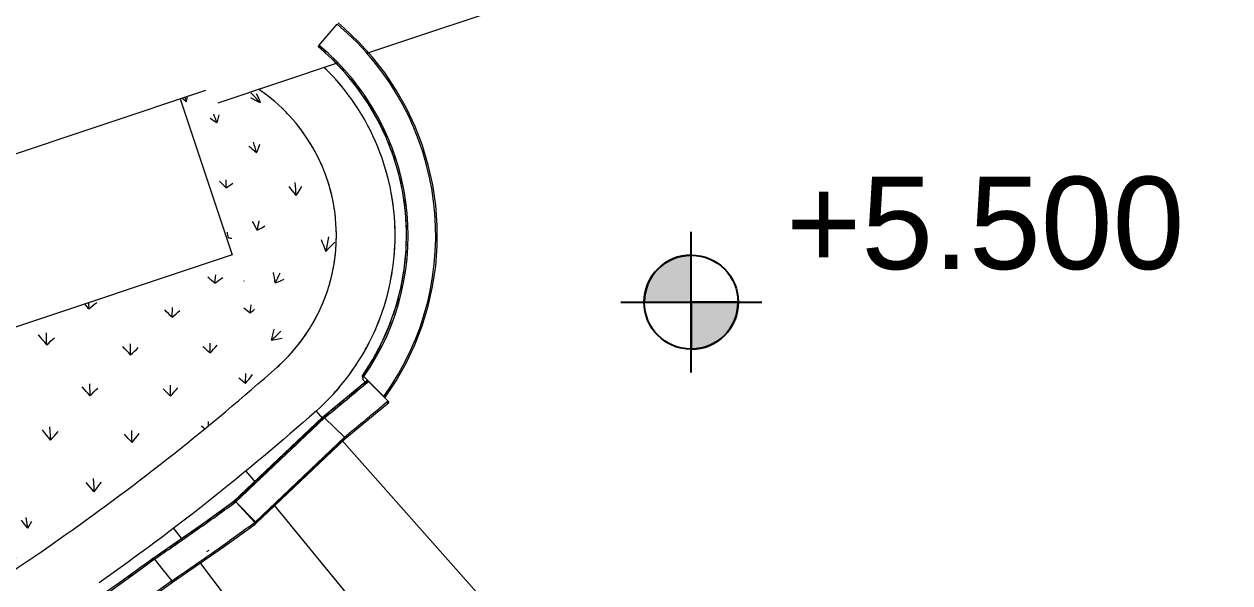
# Model space of a CAD drawing. Header units: millimetres. Extents: x 12827 to 178996, y -27589 to 73652.
# Drawn here: x 111706 to 116838, y 66276 to 68655 of the extents above; entities that cross this region are included whole.
import ezdxf

# ---------------------------------------------------------------- set-up
doc = ezdxf.new("R2010")
doc.units = ezdxf.units.MM
for name, color, linetype, lineweight in [('A-ANNO-NOTE', 131, 'Continuous', 25), ('A-FLOR', 192, 'Continuous', 9), ('A-FLOR-HRAL', 11, 'Continuous', 9), ('A-FLOR-PATT', 8, 'Continuous', 9), ('S-STRS', 31, 'Continuous', 20)]:
    doc.layers.add(name, color=color, linetype=linetype, lineweight=lineweight)
doc.styles.add('Arial_1', font='arial.ttf', dxfattribs={"height": 393.413174})

# ---------------------------------------------------------------- blocks, each defined once
blk = doc.blocks.new('FP_135-Copy of 1_F')
at = {"layer": 'A-FLOR-PATT'}
for p, q in [((112520.4, 67576.1), (112521.8, 67588)), ((112495.8, 67571.7), (112488.4, 67578.4)), ((112503.1, 67565), (112495.8, 67571.7)), ((112510.4, 67558.4), (112503.1, 67565)), ((112517.8, 67551.9), (112510.4, 67558.4)), ((112517.8, 67551.9), (112519.1, 67564)), ((112517.8, 67551.9), (112526.4, 67558.2)), ((112519.1, 67564), (112520.4, 67576.1)), ((112526.4, 67558.2), (112535.1, 67564.6)), ((112535.1, 67564.6), (112543.8, 67570.9)), ((112543.8, 67570.9), (112552.5, 67577.1)), ((111973.1, 67453.5), (111964.1, 67463.8)), ((111982, 67443.4), (111973.1, 67453.5)), ((111982, 67456.5), (111982.1, 67469.6)), ((111982, 67443.4), (111982, 67456.5)), ((111982, 67443.4), (111990.5, 67450.2)), ((111990.5, 67450.2), (111999.1, 67457)), ((111999.1, 67457), (112007.6, 67463.7)), ((112007.6, 67463.7), (112016.2, 67470.4)), ((112312.6, 67430.4), (112304.8, 67438.3)), ((112336.6, 67421.2), (112337.2, 67435)), ((112337.2, 67435), (112337.9, 67448.8)), ((112361.2, 67428.6), (112369.6, 67435.6)), ((112648.1, 67440.7), (112641.2, 67446.3)), ((112655, 67435.2), (112648.1, 67440.7)), ((112661.9, 67429.6), (112655, 67435.2)), ((112668.7, 67424.2), (112670, 67436.4)), ((112670, 67436.4), (112671.3, 67448.5)), ((112671.3, 67448.5), (112672.6, 67460.6)), ((112674.8, 67429.8), (112681, 67435.5)), ((112681, 67435.5), (112687.1, 67441.1)), ((112320.4, 67422.7), (112312.6, 67430.4)), ((112328.2, 67414.9), (112320.4, 67422.7)), ((112336, 67407.3), (112328.2, 67414.9)), ((112336, 67407.3), (112336.6, 67421.2)), ((112336, 67407.3), (112344.4, 67414.4)), ((112344.4, 67414.4), (112352.8, 67421.5)), ((112352.8, 67421.5), (112361.2, 67428.6)), ((112668.7, 67424.2), (112661.9, 67429.6)), ((112668.7, 67424.2), (112674.8, 67429.8)), ((111776.2, 67322.1), (111767.3, 67332.9)), ((111801.8, 67324.1), (111801.3, 67341.1)), ((111785.1, 67311.3), (111776.2, 67322.1)), ((111793.9, 67300.6), (111785.1, 67311.3)), ((111802.7, 67289.9), (111793.9, 67300.6)), ((111802.2, 67307.1), (111801.8, 67324.1)), ((111802.7, 67289.9), (111802.2, 67307.1)), ((111802.7, 67289.9), (111811, 67297.5)), ((111811, 67297.5), (111819.3, 67304.9)), ((111819.3, 67304.9), (111827.7, 67312.4)), ((111827.7, 67312.4), (111836, 67319.8)), ((112135.1, 67273.3), (112126.9, 67282.2)), ((112159.7, 67278.1), (112159.8, 67293.5)), ((112474.8, 67275.1), (112467.4, 67281.9)), ((112497.5, 67269), (112498.1, 67283)), ((112498.1, 67283), (112498.7, 67296.8)), ((112512.8, 67271.5), (112520.7, 67279.7)), ((112520.7, 67279.7), (112528.7, 67287.9)), ((112143.3, 67264.5), (112135.1, 67273.3)), ((112151.5, 67255.7), (112143.3, 67264.5)), ((112159.6, 67246.9), (112151.5, 67255.7)), ((112159.6, 67262.5), (112159.7, 67278.1)), ((112159.6, 67246.9), (112159.6, 67262.5)), ((112159.6, 67246.9), (112167.8, 67254.8)), ((112167.8, 67254.8), (112176, 67262.6)), ((112176, 67262.6), (112184.1, 67270.4)), ((112184.1, 67270.4), (112192.3, 67278.1)), ((112482.2, 67268.4), (112474.8, 67275.1)), ((112489.5, 67261.7), (112482.2, 67268.4)), ((112496.9, 67255), (112489.5, 67261.7)), ((112496.9, 67255), (112497.5, 67269)), ((112496.9, 67255), (112504.8, 67263.3)), ((112504.8, 67263.3), (112512.8, 67271.5)), ((111625.7, 67163.2), (111625, 67178)), ((111626.4, 67148.5), (111625.7, 67163.2)), ((111634.1, 67128.8), (111642.8, 67137.5)), ((111642.8, 67137.5), (111651.5, 67146.2)), ((111651.5, 67146.2), (111660.3, 67154.8)), ((112627.8, 67142.1), (112620.8, 67147.9)), ((112634.7, 67136.5), (112627.8, 67142.1)), ((112641.6, 67130.9), (112634.7, 67136.5)), ((112648.5, 67125.3), (112641.6, 67130.9)), ((112648.5, 67125.3), (112649.1, 67139.4)), ((112648.5, 67125.3), (112656, 67134.7)), ((112649.1, 67139.4), (112649.7, 67153.4)), ((112649.7, 67153.4), (112650.3, 67167.4)), ((112656, 67134.7), (112663.5, 67144.1)), ((112663.5, 67144.1), (112670.9, 67153.5)), ((112670.9, 67153.5), (112678.4, 67162.9)), ((111962.1, 67101.6), (111953.5, 67111.5)), ((111970.7, 67091.7), (111962.1, 67101.6)), ((111979.2, 67081.9), (111970.7, 67091.7)), ((111987.7, 67072.1), (111979.2, 67081.9)), ((111986.7, 67106.4), (111986.3, 67123.5)), ((111987.2, 67089.3), (111986.7, 67106.4)), ((111987.7, 67072.1), (111987.2, 67089.3)), ((111987.7, 67072.1), (111995.7, 67080.6)), ((111995.7, 67080.6), (112003.7, 67089.1)), ((112003.7, 67089.1), (112011.7, 67097.5)), ((112011.7, 67097.5), (112019.7, 67105.9)), ((112306.2, 67094.6), (112298.3, 67102.5)), ((112314, 67086.8), (112306.2, 67094.6)), ((112321.8, 67078.9), (112314, 67086.8)), ((112329.6, 67071.2), (112321.8, 67078.9)), ((112329.6, 67102.5), (112329.6, 67118)), ((112329.6, 67086.9), (112329.6, 67102.5)), ((112329.6, 67071.2), (112329.6, 67086.9)), ((112329.6, 67071.2), (112337.3, 67080.1)), ((112337.3, 67080.1), (112345.1, 67089)), ((112345.1, 67089), (112352.9, 67097.9)), ((112352.9, 67097.9), (112360.7, 67106.7)), ((111792.7, 66916.6), (111783.9, 66927.5)), ((111817.5, 66921.5), (111816.5, 66940)), ((111818.4, 66902.9), (111817.5, 66921.5)), ((111842.8, 66911.4), (111850.7, 66920.4)), ((112164.9, 66908.4), (112164.4, 66925.5)), ((112469.3, 66936.9), (112461.6, 66944.1)), ((112474.1, 66932.5), (112469.3, 66936.9)), ((112491.1, 66952.7), (112491.2, 66964)), ((112491.2, 66946.5), (112491.1, 66952.7)), ((111801.6, 66905.8), (111792.7, 66916.6)), ((111810.5, 66895), (111801.6, 66905.8)), ((111819.3, 66884.2), (111810.5, 66895)), ((111819.3, 66884.2), (111818.4, 66902.9)), ((111819.3, 66884.2), (111827.2, 66893.3)), ((111827.2, 66893.3), (111835, 66902.4)), ((111835, 66902.4), (111842.8, 66911.4)), ((112141.3, 66900.6), (112133.1, 66909.5)), ((112149.5, 66891.6), (112141.3, 66900.6)), ((112157.7, 66882.7), (112149.5, 66891.6)), ((112165.9, 66873.9), (112157.7, 66882.7)), ((112165.4, 66891.2), (112164.9, 66908.4)), ((112165.9, 66873.9), (112165.4, 66891.2)), ((112165.9, 66873.9), (112173.5, 66883.4)), ((112173.5, 66883.4), (112181.1, 66892.9)), ((112181.1, 66892.9), (112188.8, 66902.4)), ((112188.8, 66902.4), (112196.4, 66911.9)), ((112003, 66702), (112002.1, 66720.6)), ((111979.2, 66694.3), (111970.6, 66704.3)), ((111987.8, 66684.4), (111979.2, 66694.3)), ((111996.4, 66674.5), (111987.8, 66684.4)), ((112005, 66664.6), (111996.4, 66674.5)), ((112004, 66683.3), (112003, 66702)), ((112005, 66664.6), (112004, 66683.3)), ((112005, 66664.6), (112012.5, 66674.6)), ((112012.5, 66674.6), (112020, 66684.7)), ((112020, 66684.7), (112027.5, 66694.7)), ((112027.5, 66694.7), (112035, 66704.7))]:
    blk.add_line(p, q, dxfattribs=at)
blk = doc.blocks.new('FP_136-Copy of 1_F')
at = {"layer": 'A-FLOR-PATT'}
for p, q in [((112682.1, 68351.7), (112671.2, 68361.9)), ((112702.4, 68345.9), (112696.1, 68358.8)), ((112383.1, 68335.6), (112378.9, 68339.3)), ((112387.5, 68331.8), (112383.1, 68335.6)), ((112392, 68328.1), (112387.5, 68331.8)), ((112393.4, 68338.1), (112391.7, 68345)), ((112396.7, 68324.4), (112392, 68328.1)), ((112395.1, 68331.3), (112393.4, 68338.1)), ((112396.7, 68324.4), (112395.1, 68331.3)), ((112396.7, 68324.4), (112398.6, 68332.4)), ((112398.6, 68332.4), (112400.2, 68340.5)), ((112400.2, 68340.5), (112401.4, 68348.6)), ((112681.4, 68335.8), (112671, 68341)), ((112691.7, 68330.5), (112681.4, 68335.8)), ((112692.6, 68341.2), (112682.1, 68351.7)), ((112702.2, 68325), (112691.7, 68330.5)), ((112702.8, 68330.4), (112692.6, 68341.2)), ((112712.7, 68319.4), (112702.2, 68325)), ((112708, 68332.7), (112702.4, 68345.9)), ((112712.7, 68319.4), (112702.8, 68330.4)), ((112712.7, 68319.4), (112708, 68332.7)), ((112516.9, 68262.5), (112513.2, 68271.8)), ((112520.5, 68253.1), (112516.9, 68262.5)), ((112530.6, 68245.6), (112533.5, 68257.1)), ((112533.5, 68257.1), (112535.8, 68268.6)), ((112505.7, 68248.7), (112498.8, 68253.3)), ((112512.8, 68244), (112505.7, 68248.7)), ((112519.9, 68239.2), (112512.8, 68244)), ((112527.1, 68234.3), (112519.9, 68239.2)), ((112523.9, 68243.8), (112520.5, 68253.1)), ((112527.1, 68234.3), (112523.9, 68243.8)), ((112527.1, 68234.3), (112530.6, 68245.6)), ((112686, 68141.4), (112682.4, 68152.7)), ((112670.8, 68128), (112662.6, 68134.7)), ((112679, 68121.1), (112670.8, 68128)), ((112687.2, 68114.1), (112679, 68121.1)), ((112689.3, 68129.9), (112686, 68141.4)), ((112695.4, 68107), (112687.2, 68114.1)), ((112692.5, 68118.5), (112689.3, 68129.9)), ((112695.4, 68107), (112692.5, 68118.5)), ((112695.4, 68107), (112700.8, 68119.3)), ((112700.8, 68119.3), (112705.8, 68131.7)), ((112705.8, 68131.7), (112710.2, 68144.4)), ((112545.4, 67979.7), (112538.3, 67986.6)), ((112552.5, 67972.7), (112545.4, 67979.7)), ((112559.5, 67965.6), (112552.5, 67972.7)), ((112566.5, 67958.4), (112559.5, 67965.6)), ((112566.2, 67983.7), (112566, 67992.3)), ((112566.3, 67975.2), (112566.2, 67983.7)), ((112566.4, 67966.7), (112566.3, 67975.2)), ((112566.5, 67958.4), (112566.4, 67966.7)), ((112566.5, 67958.4), (112575.7, 67964.6)), ((112575.7, 67964.6), (112584.9, 67971.2)), ((112584.9, 67971.2), (112594, 67978.4)), ((112841.7, 67954.6), (112834.1, 67964.1)), ((112849.1, 67945.1), (112841.7, 67954.6)), ((112861.2, 67966.9), (112859.8, 67980.7)), ((112862.4, 67953.1), (112861.2, 67966.9)), ((112863.2, 67939.3), (112862.4, 67953.1)), ((112872.5, 67938.5), (112880.7, 67951.8)), ((112880.7, 67951.8), (112888.6, 67965.5)), ((112856.5, 67935.4), (112849.1, 67945.1)), ((112863.8, 67925.6), (112856.5, 67935.4)), ((112863.8, 67925.6), (112863.2, 67939.3)), ((112863.8, 67925.6), (112872.5, 67938.5)), ((112683.5, 67805.9), (112677.9, 67815.2)), ((112689, 67796.5), (112683.5, 67805.9)), ((112694.4, 67787.1), (112689, 67796.5)), ((112701.4, 67787.3), (112703.1, 67797.2)), ((112703.1, 67797.2), (112704.7, 67807.2)), ((112704.7, 67807.2), (112706.2, 67817.3)), ((112720.6, 67789.5), (112731.2, 67796.3)), ((112572.3, 67763.8), (112571.3, 67769.9)), ((112573.4, 67757.8), (112572.3, 67763.8)), ((112574.5, 67751.9), (112573.4, 67757.8)), ((112575.8, 67746), (112574.5, 67751.9)), ((112575.8, 67746), (112574.8, 67747.8)), ((112575.8, 67746), (112580, 67744.9)), ((112580, 67744.9), (112584.8, 67744.2)), ((112584.8, 67744.2), (112590.2, 67743.9)), ((112699.6, 67777.5), (112694.4, 67787.1)), ((112699.6, 67777.5), (112701.4, 67787.3)), ((112699.6, 67777.5), (112710, 67783.3)), ((112710, 67783.3), (112720.6, 67789.5)), ((113000.9, 67734.4), (113003.7, 67750.1)), ((112976.9, 67724.3), (112971.9, 67736.3)), ((112981.6, 67712.3), (112976.9, 67724.3)), ((112986.2, 67700.1), (112981.6, 67712.3)), ((112990.6, 67687.8), (112986.2, 67700.1)), ((112990.6, 67687.8), (112994.4, 67703.2)), ((112990.6, 67687.8), (113003.6, 67700.6)), ((112994.4, 67703.2), (112997.8, 67718.7)), ((112997.8, 67718.7), (113000.9, 67734.4)), ((113003.6, 67700.6), (113016.5, 67713.8)), ((113016.5, 67713.8), (113029, 67727.5)), ((112769.5, 67587.1), (112767.2, 67598.1)), ((112791, 67585.2), (112796.1, 67596)), ((112643.4, 67560.2), (112644.2, 67563.3)), ((112771.6, 67576.1), (112769.5, 67587.1)), ((112773.6, 67565), (112771.6, 67576.1)), ((112775.3, 67553.8), (112773.6, 67565)), ((112775.3, 67553.8), (112780.7, 67564.1)), ((112775.3, 67553.8), (112787.8, 67558.4)), ((112780.7, 67564.1), (112785.9, 67574.5)), ((112785.9, 67574.5), (112791, 67585.2)), ((112787.8, 67558.4), (112800.6, 67563.4)), ((112800.6, 67563.4), (112813.6, 67568.9)), ((112762.2, 67321.5), (112765.1, 67332.9)), ((112765.1, 67332.9), (112767.8, 67344.3)), ((112767.8, 67344.3), (112770.3, 67355.8)), ((112779.2, 67328.6), (112789.2, 67338.3)), ((112789.2, 67338.3), (112799, 67348.2)), ((112758.9, 67310.1), (112762.2, 67321.5)), ((112758.9, 67310.1), (112769.1, 67319.2)), ((112758.9, 67310.1), (112774, 67312.1)), ((112769.1, 67319.2), (112779.2, 67328.6)), ((112774, 67312.1), (112789.4, 67314.7)), ((112789.4, 67314.7), (112805.3, 67317.8))]:
    blk.add_line(p, q, dxfattribs=at)
blk = doc.blocks.new('FP_138-Copy of 1_F')
at = {"layer": 'A-FLOR-PATT'}
for p, q in [((111520.4, 67267.6), (111509.3, 67285.2)), ((111531.5, 67249.9), (111560.6, 67302.6)), ((111531.5, 67249.9), (111520.4, 67267.6)), ((111531.5, 67249.9), (111576, 67277.9)), ((111215.8, 67065.1), (111198.8, 67081.6)), ((111232.8, 67048.6), (111246.4, 67098.3)), ((111232.8, 67048.6), (111284.7, 67085.5)), ((111633.5, 67078.2), (111623.4, 67096.1)), ((111643.5, 67060.4), (111633.5, 67078.2)), ((111643.5, 67060.4), (111651.8, 67080.2)), ((110739.3, 67021.1), (110703.4, 67043.8)), ((110739.3, 67021.1), (110792.8, 67058.3)), ((110739.3, 67021.1), (110742.7, 67056.9)), ((111232.8, 67048.6), (111215.8, 67065.1)), ((111643.5, 67060.4), (111655.9, 67069.5)), ((110965, 66873.3), (110942.1, 66888.7)), ((110987.8, 66857.9), (110965, 66873.3)), ((110987.8, 66857.9), (110986, 66904.5)), ((110987.8, 66857.9), (111029.7, 66892.8)), ((111391.5, 66887.6), (111375.6, 66904.4)), ((111407.4, 66870.9), (111391.5, 66887.6)), ((111407.4, 66870.9), (111414.2, 66919.3)), ((111407.4, 66870.9), (111447.6, 66905.6)), ((111203.2, 66708), (111181.4, 66723.6)), ((111224.9, 66692.4), (111216.4, 66737.7)), ((111224.9, 66692.4), (111255.1, 66725)), ((111555.7, 66707.9), (111540.8, 66724.9)), ((111570.5, 66691), (111570.6, 66738.1)), ((111570.5, 66691), (111599, 66723.4)), ((111224.9, 66692.4), (111203.2, 66708)), ((111570.5, 66691), (111555.7, 66707.9)), ((111450.5, 66524.6), (111435.2, 66568.6)), ((111429.9, 66540.4), (111409.1, 66556.2)), ((111450.5, 66524.6), (111429.9, 66540.4)), ((111450.5, 66524.6), (111469, 66554.9)), ((111708.3, 66525.9), (111694.5, 66543.1)), ((111722, 66508.7), (111708.3, 66525.9)), ((111722, 66508.7), (111715.3, 66554.6)), ((111722, 66508.7), (111738.7, 66539)), ((111645, 66370.3), (111625.3, 66386.4)), ((111664.5, 66354.3), (111642.5, 66397)), ((111664.5, 66354.3), (111645, 66370.3)), ((111664.5, 66354.3), (111671.3, 66382.3))]:
    blk.add_line(p, q, dxfattribs=at)
blk = doc.blocks.new('Railings 58 - Railings 95-17990512-Copy of 1_F')
at = {"layer": 'A-FLOR-HRAL'}
for p, q in [((112962.6, 68564.9), (113038.2, 68655.2)), ((112959.5, 68561.2), (112958.4, 68559.9)), ((112977, 66981.3), (113165.1, 67137.5)), ((113146.8, 67154.5), (113146.6, 67157.3)), ((113162.2, 67126.3), (113146.8, 67143.7)), ((113072, 66889.9), (113258.2, 67044.5)), ((112976.2, 66980.1), (112598.4, 66623)), ((112976.9, 66981.1), (112598.9, 66623.7)), ((112977.5, 66981.6), (112599.8, 66624.3)), ((112974.9, 66976.7), (112599.9, 66622.7)), ((112984.8, 66979.1), (112607.3, 66621.3)), ((112974.9, 66976.7), (112976.2, 66980.1)), ((112976.2, 66980.1), (112974.9, 66976.7)), ((112984.8, 66979.1), (113070, 66897.3)), ((113070, 66897.3), (112984.8, 66979.1)), ((113070, 66897.3), (112691.2, 66536.8)), ((113071.2, 66889.5), (112692, 66529.2)), ((113071.8, 66894.9), (112693, 66534.4)), ((113072.1, 66890), (112693.1, 66529.7)), ((113072.5, 66890.6), (112693.5, 66530.2)), ((113072.7, 66892.5), (112693.8, 66532)), ((113071.2, 66889.5), (113058.9, 66886.8)), ((113058.9, 66886.8), (113071.2, 66889.5)), ((112865.5, 66866), (112605.2, 66621.7)), ((112656.4, 66667.9), (112607.1, 66621.4)), ((112598.8, 66615.7), (112595.9, 66613.1)), ((112596.8, 66617.2), (112597.6, 66615.4)), ((112598.4, 66623), (112596.9, 66619.8)), ((112597.1, 66620), (112598.7, 66623.2)), ((112607.3, 66621.4), (112687.8, 66534)), ((112691.2, 66536.8), (112607.3, 66621.3)), ((112688.4, 66526.3), (112675.1, 66524.7)), ((112679, 66527.6), (112692, 66529.2)), ((112484.1, 66409.7), (112493.4, 66416.2))]:
    blk.add_line(p, q, dxfattribs=at)
at = {"layer": 'A-FLOR-HRAL', "flags": 128}
for points in [[(113241.1, 67063.8), (113289.4, 67135.9), (113332.3, 67211.4), (113369.5, 67289.9), (113400.8, 67370.9), (113426, 67454), (113445.1, 67538.7), (113458, 67624.5), (113464.4, 67711.1), (113464.5, 67798), (113458.2, 67884.6), (113445.5, 67970.5), (113426.6, 68055.2), (113401.5, 68138.3), (113370.3, 68219.4), (113333.3, 68297.9), (113290.5, 68373.5), (113242.4, 68445.8), (113189, 68514.3), (113130.8, 68578.7), (113068, 68638.6), (113042.6, 68660.5)], [(113146.8, 67158.1), (113190.8, 67227.1), (113229.3, 67299.4), (113262, 67374.4), (113288.8, 67451.8), (113309.4, 67531), (113323.8, 67611.5), (113331.9, 67693), (113333.6, 67774.8), (113328.9, 67856.6), (113317.8, 67937.7), (113300.5, 68017.7), (113277, 68096.1), (113247.4, 68172.4), (113211.9, 68246.2), (113170.8, 68317), (113124.3, 68384.3), (113072.7, 68447.9), (113016.3, 68507.2), (112958.2, 68559.7)], [(113146.8, 67143.7), (113148.6, 67146.2), (113150.3, 67148.8)], [(113152.9, 67155), (113195.1, 67112.7), (113237.4, 67070.4)], [(113164.8, 67136.8), (113164.7, 67135.6), (113164.7, 67134.4)], [(113254.8, 67050.8), (113213.1, 67092.4), (113171.4, 67134.1)], [(113248, 67045), (113252.4, 67044.7), (113257.7, 67044.3)], [(112255.4, 66381.7), (112470, 66530.5), (112599.5, 66624.1)], [(112596.9, 66619.8), (112596.6, 66618.7), (112596.8, 66617.2)], [(112599.8, 66624.3), (112599, 66623.8), (112598.4, 66623)], [(112602.1, 66624.4), (112600.9, 66624.5), (112599.8, 66624.3)], [(112604.6, 66623.4), (112603.3, 66624), (112602.1, 66624.4)], [(112607.3, 66621.3), (112605.9, 66622.5), (112604.6, 66623.4)], [(112337.6, 66279), (112553.4, 66428.4), (112689.3, 66526.6)], [(112693, 66534.4), (112692.2, 66535.7), (112691.2, 66536.8)], [(112692, 66529.2), (112692.9, 66529.5), (112693.5, 66530.2)], [(112693.8, 66532), (112693.5, 66533.2), (112693, 66534.4)], [(112693.5, 66530.2), (112693.8, 66531), (112693.8, 66532)], [(110531.4, 65340.5), (110765.4, 65456.9), (110996.4, 65578.9), (111224.4, 65706.6), (111449.2, 65839.8), (111670.7, 65978.4), (111888.8, 66122.4), (112103.2, 66271.7), (112255, 66382.2)], [(112254.6, 66381.5), (112254.5, 66380.3), (112254.3, 66379.1)], [(112254.6, 66378.7), (112254.8, 66379.9), (112255, 66381.1)], [(112334.6, 66286.2), (112297.8, 66332.1), (112260.9, 66378.1)], [(110592.9, 65224.2), (110828.3, 65341.3), (111060.7, 65464.2), (111290.1, 65592.7), (111516.3, 65726.7), (111739.1, 65866.1), (111958.6, 66010.9), (112174.4, 66161), (112337.3, 66279.5)], [(112337.1, 66278.9), (112331.8, 66279.9), (112327.1, 66280.7)], [(112327.5, 66281.1), (112331.5, 66280.4), (112336.7, 66279.4)]]:
    blk.add_lwpolyline(points, dxfattribs=at)
at = {"layer": 'A-FLOR-HRAL'}
for centre, radius, start, end in [((112285.3, 67755.6), 1173, 324.2589, 50.0724), ((112285.3, 67755.6), 1055.2, 325.303, 50.0724), ((112285.3, 67755.6), 1048.8, 47.8801, 50.0724), ((112285.3, 67755.6), 1048.8, 41.6864, 45.7156), ((112285.3, 67755.6), 1048.8, 35.6867, 40.2581), ((112285.3, 67755.6), 1048.8, 29.7726, 34.2217), ((112285.3, 67755.6), 1048.8, 23.514, 28.1644), ((112285.3, 67755.6), 1048.8, 17.4565, 22.0858), ((112285.3, 67755.6), 1048.8, 11.3991, 16.0284), ((112285.3, 67755.6), 1048.8, 5.3416, 9.971), ((112285.3, 67755.6), 1048.8, 4.5633, 4.6918), ((112285.3, 67755.6), 1048.8, 359.2841, 3.9136), ((112285.3, 67755.6), 1048.8, 353.2869, 357.8561), ((112285.3, 67755.6), 1048.8, 358.506, 358.6346), ((112285.3, 67755.6), 1048.8, 347.2298, 351.821), ((112285.3, 67755.6), 1048.8, 341.1727, 345.7638), ((112285.3, 67755.6), 1048.8, 335.0542, 339.7065), ((112285.3, 67755.6), 1048.8, 328.9124, 333.6264), ((112285.3, 67755.6), 1048.8, 325.2125, 328.2179), ((105883.9, 74976.8), 10705.2, 295.76008, 306.56178), ((105883.9, 74976.8), 10698.8, 305.54145, 306.54573), ((105883.9, 74976.8), 10823, 295.78301, 306.5852)]:
    blk.add_arc(centre, radius, start, end, dxfattribs=at)
for centre, major_axis, start_param, end_param in [((112980, 66971.8), (-4.56, 5.62), 0.252334, 0.831556), ((112978.5, 66972.5), (-3.16, 3.89), 0.831956, 1.723368), ((112985.1, 66971.3), (-8.1, 10), 6.191081, 6.522398), ((112984.7, 66971.8), (-7.67, 9.46), 5.84876, 6.193236), ((112983.8, 66973.6), (-6.33, 7.8), 5.459513, 5.850422), ((112983.5, 66975.2), (-4.98, 6.14), 4.997449, 5.458328), ((113069.2, 66895), (-2.98, 3.67), 4.334151, 4.991088), ((113066.6, 66896.5), (-5.42, 6.68), 2.919803, 3.361895), ((113068.6, 66895.1), (-3.64, 4.48), 3.790972, 4.325245), ((113067.2, 66895.9), (-4.84, 5.97), 3.359275, 3.792785)]:
    blk.add_ellipse(centre, major_axis=major_axis, ratio=0.455005, start_param=start_param, end_param=end_param, dxfattribs=at)
for points in [[(112960.9, 68562.8), (112960.6, 68562.6), (112960.3, 68562.1), (112959.8, 68561.6), (112959.6, 68561.3), (112959.5, 68561.2)], [(112960.5, 68562.4), (112960.8, 68562.8), (112961.5, 68563.6), (112962.2, 68564.4), (112962.6, 68564.9)], [(112962.8, 68565.1), (112962.6, 68564.9), (112962.1, 68564.3), (112961.4, 68563.5), (112961, 68563), (112960.9, 68562.8)], [(112958.4, 68559.9), (112958.3, 68559.8), (112958.2, 68559.6), (112958.2, 68559.7), (112958.3, 68559.7)], [(112958.3, 68559.7), (112958.3, 68559.8), (112958.5, 68560), (112958.8, 68560.4), (112959, 68560.6)], [(112959, 68560.6), (112959.2, 68560.8), (112959.7, 68561.4), (112960.2, 68562.1), (112960.5, 68562.4)], [(112984.8, 66979.1), (113016.2, 67004.6), (113078.7, 67055.9), (113140.6, 67107.9), (113171.4, 67134.1)], [(113146.6, 67157.3), (113146.6, 67157.5), (113146.7, 67158), (113146.9, 67158.2), (113147.1, 67158.3)], [(113147.7, 67152.2), (113147.5, 67152.5), (113147.2, 67153.2), (113146.9, 67153.9), (113146.8, 67154.3), (113146.8, 67154.5)], [(113147.1, 67158.3), (113147.2, 67158.4), (113147.6, 67158.5), (113148.1, 67158.3), (113148.4, 67158.2)], [(113148.4, 67158.2), (113148.7, 67158.1), (113149.3, 67157.8), (113150.1, 67157.3), (113150.5, 67157)], [(113150.5, 67157), (113150.9, 67156.8), (113151.6, 67156.1), (113152.5, 67155.4), (113152.9, 67155)], [(113164.7, 67134.4), (113164.7, 67134.2), (113164.8, 67133.8), (113165, 67133.1), (113165.3, 67132.6), (113165.4, 67132.2)], [(113165.4, 67137.7), (113165.2, 67137.6), (113164.9, 67137.4), (113164.8, 67137), (113164.8, 67136.8)], [(113166.9, 67137.4), (113166.6, 67137.6), (113166, 67137.7), (113165.6, 67137.7), (113165.4, 67137.7)], [(113165.4, 67132.2), (113165.6, 67132), (113165.9, 67131.5), (113166.3, 67130.9), (113166.5, 67130.6)], [(113169, 67136.2), (113168.6, 67136.5), (113167.8, 67137), (113167.2, 67137.3), (113166.9, 67137.4)], [(113171.4, 67134.1), (113171, 67134.5), (113170.1, 67135.3), (113169.4, 67135.9), (113169, 67136.2)], [(113237.4, 67070.4), (113237.6, 67070.2), (113238.1, 67069.7), (113238.8, 67068.9), (113239.2, 67068.4), (113239.4, 67068.1)], [(113239.4, 67068.1), (113239.6, 67067.9), (113240, 67067.3), (113240.4, 67066.5), (113240.7, 67066.1), (113240.8, 67065.9)], [(113240.8, 67065.9), (113241, 67065.5), (113241.2, 67064.9), (113241.3, 67064.4), (113241.3, 67064.2)], [(113256.8, 67048.6), (113256.6, 67048.8), (113256.2, 67049.3), (113255.5, 67050.1), (113255.1, 67050.6), (113254.8, 67050.8)], [(113258.1, 67046.4), (113258, 67046.6), (113257.7, 67047), (113257.3, 67047.8), (113257, 67048.3), (113256.8, 67048.6)], [(113257.7, 67044.3), (113257.9, 67044.3), (113258.2, 67044.4), (113258.4, 67044.7), (113258.4, 67044.8)], [(113258.4, 67044.8), (113258.4, 67045), (113258.4, 67045.4), (113258.2, 67046), (113258.1, 67046.4)], [(112974.9, 66976.7), (112974.8, 66976.5), (112974.7, 66975.9), (112974.8, 66975), (112974.9, 66974.4), (112975, 66974)], [(112975, 66974), (112975.1, 66973.7), (112975.4, 66973.1), (112975.9, 66972.2), (112976.3, 66971.6), (112976.5, 66971.3)], [(112977.5, 66981.6), (112977.2, 66981.4), (112976.7, 66981), (112976.3, 66980.4), (112976.2, 66980.1)], [(112979.6, 66981.9), (112979.2, 66981.9), (112978.4, 66981.9), (112977.8, 66981.7), (112977.5, 66981.6)], [(112982.1, 66981), (112981.7, 66981.3), (112980.8, 66981.6), (112980, 66981.8), (112979.6, 66981.9)], [(112984.8, 66979.1), (112984.3, 66979.5), (112983.5, 66980.2), (112982.6, 66980.8), (112982.1, 66981)], [(113071.8, 66895), (113071.6, 66895.3), (113071.3, 66895.8), (113070.7, 66896.6), (113070.2, 66897.1), (113070, 66897.3)], [(113071.2, 66889.5), (113071.5, 66889.6), (113072, 66889.8), (113072.3, 66890.2), (113072.5, 66890.5)], [(113072.7, 66892.5), (113072.7, 66892.8), (113072.5, 66893.3), (113072.2, 66894.2), (113071.9, 66894.7), (113071.8, 66895)], [(113072.5, 66890.5), (113072.6, 66890.7), (113072.7, 66891.1), (113072.8, 66891.7), (113072.7, 66892.2), (113072.7, 66892.5)], [(112597, 66617.4), (112596.9, 66617.7), (112596.8, 66618.4), (112596.8, 66619.3), (112597, 66619.8), (112597.1, 66620)], [(112598.3, 66614.6), (112598.1, 66614.9), (112597.7, 66615.5), (112597.3, 66616.4), (112597.1, 66617.1), (112597, 66617.4)], [(112598.7, 66623.2), (112598.8, 66623.5), (112599.2, 66624), (112599.8, 66624.4), (112600.1, 66624.5)], [(112600.1, 66624.5), (112600.4, 66624.6), (112601.1, 66624.7), (112601.9, 66624.7), (112602.3, 66624.6)], [(112602.3, 66624.6), (112602.7, 66624.5), (112603.5, 66624.2), (112604.4, 66623.8), (112604.8, 66623.5)], [(112604.8, 66623.5), (112605.2, 66623.2), (112605.7, 66622.9), (112606.1, 66622.6)], [(112687.8, 66534), (112688, 66533.8), (112688.4, 66533.3), (112689, 66532.4), (112689.3, 66531.9), (112689.4, 66531.6)], [(112689.8, 66527.1), (112689.6, 66526.9), (112689.2, 66526.5), (112688.7, 66526.3), (112688.4, 66526.3)], [(112689.4, 66531.6), (112689.6, 66531.3), (112689.8, 66530.7), (112690.1, 66529.9), (112690.2, 66529.3), (112690.2, 66529.1)], [(112690.2, 66529.1), (112690.2, 66528.8), (112690.2, 66528.3), (112690.1, 66527.7), (112689.9, 66527.3), (112689.8, 66527.1)], [(112254.3, 66379.1), (112254.3, 66379), (112254.3, 66378.6), (112254.4, 66377.9), (112254.7, 66377.3), (112254.8, 66376.9)], [(112255.3, 66382.3), (112255.1, 66382.3), (112254.8, 66382.1), (112254.7, 66381.8), (112254.6, 66381.5)], [(112255.1, 66376.5), (112255, 66376.8), (112254.8, 66377.4), (112254.6, 66378.1), (112254.6, 66378.5), (112254.6, 66378.7)], [(112254.8, 66376.9), (112254.9, 66376.7), (112255.2, 66376.1), (112255.6, 66375.2), (112256, 66374.6), (112256.3, 66374.3)], [(112255, 66381.1), (112255, 66381.3), (112255.2, 66381.6), (112255.5, 66381.8), (112255.7, 66381.9)], [(112256, 66374.8), (112255.8, 66375.1), (112255.5, 66375.7), (112255.2, 66376.2), (112255.1, 66376.5)], [(112256.8, 66382), (112256.5, 66382.1), (112255.9, 66382.4), (112255.5, 66382.4), (112255.3, 66382.3)], [(112255.7, 66381.9), (112255.8, 66381.9), (112256.3, 66381.9), (112256.8, 66381.6), (112257.1, 66381.5)], [(112258.7, 66380.5), (112258.4, 66380.8), (112257.7, 66381.4), (112257.1, 66381.8), (112256.8, 66382)], [(112257.1, 66381.5), (112257.4, 66381.3), (112258, 66380.9), (112258.7, 66380.3), (112259.1, 66380)], [(112260.9, 66378.1), (112260.5, 66378.6), (112259.8, 66379.5), (112259.1, 66380.2), (112258.7, 66380.5)], [(112259.1, 66380), (112259.4, 66379.7), (112260.1, 66379), (112260.9, 66378.1), (112261.2, 66377.6)], [(112336.3, 66283.7), (112336.1, 66284), (112335.8, 66284.5), (112335.2, 66285.4), (112334.8, 66285.9), (112334.6, 66286.2)], [(112335, 66285.6), (112335.2, 66285.4), (112335.6, 66284.9), (112336.1, 66284), (112336.5, 66283.5), (112336.6, 66283.2)], [(112337.3, 66281.4), (112337.3, 66281.6), (112337.1, 66282.1), (112336.7, 66282.9), (112336.4, 66283.4), (112336.3, 66283.7)], [(112336.6, 66283.2), (112336.8, 66282.9), (112337.1, 66282.4), (112337.5, 66281.6), (112337.6, 66281.1), (112337.7, 66280.9)], [(112336.7, 66279.4), (112336.9, 66279.4), (112337.3, 66279.4), (112337.4, 66279.7), (112337.5, 66279.9)], [(112337.9, 66279.3), (112337.8, 66279.2), (112337.6, 66278.9), (112337.3, 66278.9), (112337.1, 66278.9)], [(112337.5, 66279.9), (112337.6, 66280), (112337.6, 66280.5), (112337.4, 66281.1), (112337.3, 66281.4)], [(112337.7, 66280.9), (112337.8, 66280.6), (112337.9, 66279.9), (112337.9, 66279.5), (112337.9, 66279.3)]]:
    blk.add_open_spline(points, degree=3, dxfattribs=at)
for points, knots in [([(112976.2, 66980.1), (113011.4, 67008.7), (113074.6, 67060.6), (113137.1, 67113.3), (113164.8, 67136.8)], [-1, -1, -1, -1, -0.444444, 0, 0, 0, 0]), ([(113150.3, 67148.8), (113150.1, 67149.1), (113149.7, 67149.5), (113149.2, 67150.1), (113148.7, 67150.7), (113148.2, 67151.4), (113147.9, 67152), (113147.7, 67152.2)], [-1, -1, -1, -1, -0.75, -0.625, -0.5, -0.25, 0, 0, 0, 0]), ([(113070, 66897.3), (113096.6, 66918.9), (113140.9, 66955.2), (113202.4, 67006.5), (113237.4, 67036), (113254.8, 67050.8)], [-1, -1, -1, -1, -0.571429, -0.285714, 0, 0, 0, 0]), ([(112255, 66381.1), (112319.5, 66424.6), (112434.8, 66504.4), (112548.5, 66586.3), (112598.7, 66623.2)], [-1, -1, -1, -1, -0.444444, 0, 0, 0, 0]), ([(112261.3, 66377.7), (112326.2, 66421.5), (112442.3, 66501.8), (112556.8, 66584.3), (112607.3, 66621.4)], [-0.9999072, -0.9999072, -0.9999072, -0.9999072, -0.4444444, 0, 0, 0, 0]), ([(112335, 66285.6), (112401.2, 66330.3), (112519.6, 66412.1), (112636.3, 66496.2), (112687.8, 66534)], [-1, -1, -1, -1, -0.444444, 0, 0, 0, 0])]:
    blk.add_open_spline(points, degree=3, knots=knots, dxfattribs=at)
blk = doc.blocks.new('DLN_Slab Level Mark - FFL-2mm_Type 2-2670450-Copy of 1_F')
at = {"layer": 'A-ANNO-NOTE', "lineweight": 5}
h = blk.add_hatch(color=256, dxfattribs=at)
edge = h.paths.add_edge_path(flags=0)
edge.add_arc((0, 0), 1, 0, 90, ccw=False)
edge.add_line((1, 0), (0, 0))
edge.add_line((0, 0), (0, 1))
h = blk.add_hatch(color=256, dxfattribs=at)
edge = h.paths.add_edge_path(flags=0)
edge.add_arc((0, 0), 1, 180, 270, ccw=False)
edge.add_line((-1, 0), (0, 0))
edge.add_line((0, 0), (0, -1))
at = {"layer": 'A-ANNO-NOTE'}
for p, q in [((0, 1.5), (0, -1.5)), ((0, 1), (0, 0)), ((0, 0), (-1, 0)), ((0, -1), (0, 0)), ((0, 0), (1, 0)), ((-1.5, 0), (1.5, 0))]:
    blk.add_line(p, q, dxfattribs=at)
blk.add_circle((0, 0), 1, dxfattribs=at)
for start, end in [(360, 90), (180, 270)]:
    blk.add_arc((0, 0), 1, start, end, dxfattribs=at)

msp = doc.modelspace()

# ---------------------------------------------------------------- linework, layer by layer
at = {"layer": 'A-FLOR'}
for p, q in [((117694.08668, 70040.31626), (113164.15254, 68530.37227)), ((113042.98707, 68489.98469), (112530.26919, 68319.08259)), ((111334.65337, 67992.07306), (112479.86734, 68373.80244)), ((112370.12174, 68337.22139), (112591.4668, 67673.13829)), ((112591.4668, 67673.13829), (111556.00831, 67327.99325))]:
    msp.add_line(p, q, dxfattribs=at)
for centre, radius, start, end in [((112285.29105, 67755.63558), 1000, 311.55644669, 45.6682436), ((112285.29105, 67755.63558), 1000, 44.7837486, 45.63254651), ((112285.29105, 67755.63558), 1000, 44.78374844, 45.63254651), ((112285.29105, 67755.63558), 1000, 38.56830595, 41.56023054), ((112285.29105, 67755.63558), 1000, 38.56830611, 41.56023012), ((112285.29105, 67755.63558), 750, 311.55644669, 56.06002234), ((112285.29105, 67755.63558), 750, 49.69033945, 53.54405614), ((112285.29105, 67755.63558), 1000, 32.35291566, 35.33775397), ((112285.29105, 67755.63558), 1000, 32.35291581, 35.33775351), ((112285.29105, 67755.63558), 750, 42.4004849, 46.25304608), ((112285.29105, 67755.63558), 750, 35.10873364, 38.96377839), ((112285.29105, 67755.63558), 1000, 26.13757428, 29.11400596), ((112285.29105, 67755.63558), 1000, 26.13757443, 29.11400547), ((112285.29105, 67755.63558), 750, 27.81455154, 31.67590748), ((112285.29105, 67755.63558), 1000, 19.92227889, 22.88865535), ((112285.29105, 67755.63558), 1000, 19.92227903, 22.88865482), ((112285.29105, 67755.63558), 750, 20.5171788, 24.38917536), ((112285.29105, 67755.63558), 1000, 13.7070268, 16.66124478), ((112285.29105, 67755.63558), 1000, 13.70702694, 16.66124421), ((112285.29105, 67755.63558), 750, 13.21549733, 17.10338563), ((112285.29105, 67755.63558), 1000, 7.49181559, 10.43112425), ((112285.29105, 67755.63558), 1000, 8.00210659, 10.43112365), ((112285.29105, 67755.63558), 750, 5.90779177, 9.81838624), ((112285.29105, 67755.63558), 1000, 7.49181572, 8.00210659), ((112285.29105, 67755.63558), 1000, 1.27664305, 4.19733787), ((112285.29105, 67755.63558), 1000, 1.27664317, 4.19733723), ((112285.29105, 67755.63558), 750, 358.59129011, 2.53405778), ((112285.29105, 67755.63558), 750, 351.26120314, 355.25030519), ((112285.29105, 67755.63558), 1000, 355.06150717, 357.95841982), ((112285.29105, 67755.63558), 1000, 355.06150729, 357.95841914), ((112285.29105, 67755.63558), 750, 343.90848303, 347.96705201), ((112285.29105, 67755.63558), 1000, 348.84640613, 351.71200221), ((112285.29105, 67755.63558), 1000, 348.84640623, 351.7120015), ((112285.29105, 67755.63558), 750, 336.51373962, 340.68423604), ((112285.29105, 67755.63558), 1000, 342.63133823, 345.45399496), ((112285.29105, 67755.63558), 1000, 342.63133832, 345.4539942), ((112285.29105, 67755.63558), 750, 329.02655581, 333.40180629), ((112285.29105, 67755.63558), 1000, 336.41630196, 339.17667225), ((112285.29105, 67755.63558), 1000, 336.41630204, 339.17667144), ((112285.29105, 67755.63558), 750, 321.26206437, 326.11972059), ((112285.29105, 67755.63558), 1000, 330.2012959, 332.86347862), ((112285.29105, 67755.63558), 1000, 330.37166666, 332.86347773), ((112285.29105, 67755.63558), 750, 311.55644669, 318.83794386), ((112285.29105, 67755.63558), 1000, 330.20129597, 330.37166666), ((112285.29105, 67755.63558), 1000, 324.09992666, 326.47136969), ((112285.29105, 67755.63558), 1000, 324.09992667, 326.4713687), ((112285.29105, 67755.63558), 1000, 317.82818667, 319.84251581), ((112285.29105, 67755.63558), 1000, 317.82818668, 319.84251461), ((105883.89038, 74976.75525), 10400, 294.443675894, 305.219552151)]:
    msp.add_arc(centre, radius, start, end, dxfattribs=at)
for points in [[(111881.68616, 66480.49456), (112194.99268, 66701.67064), (112495.82647, 66940.00599), (112782.80924, 67194.40866)], [(112948.64864, 67007.33302), (112654.76848, 66746.816), (112346.70448, 66502.7524), (112025.86801, 66276.2604)]]:
    msp.add_open_spline(points, degree=3, dxfattribs=at)
at = {"layer": 'S-STRS'}
for p, q in [((112948.64864, 67007.33302), (112976.63632, 66975.76143)), ((113057.05256, 66885.04765), (114384.48984, 65387.62795)), ((112650.09401, 66752.34109), (112691.8865, 66701.54175)), ((112767.59109, 66609.52176), (114021.36552, 65085.54159)), ((112342.34325, 66508.52719), (112380.07742, 66459.05071)), ((112452.40175, 66364.22012), (113657.51625, 64784.09178))]:
    msp.add_line(p, q, dxfattribs=at)

# ---------------------------------------------------------------- block references
at = {"layer": 'A-ANNO-NOTE', "xscale": 199.9999999999999, "yscale": 199.9999999999999, "zscale": 199.9999999999999, "rotation": 90.0000000000005}
msp.add_blockref('DLN_Slab Level Mark - FFL-2mm_Type 2-2670450-Copy of 1_F', (114545.7458, 67471.53422), dxfattribs=at)
at = {"layer": 'A-FLOR'}
for name in ['FP_136-Copy of 1_F', 'FP_135-Copy of 1_F', 'FP_138-Copy of 1_F']:
    msp.add_blockref(name, (0, 0), dxfattribs=at)
at = {"layer": 'A-FLOR-HRAL'}
msp.add_blockref('Railings 58 - Railings 95-17990512-Copy of 1_F', (0, 0), dxfattribs=at)

# ---------------------------------------------------------------- texts
at = {"layer": 'A-ANNO-NOTE', "lineweight": 5, "insert": (114948.54079, 68005.58898), "char_height": 393.413174, "width": 2020.8, "attachment_point": 1, "line_spacing_factor": 0.938532, "style": 'Arial_1'}
msp.add_mtext('+5.500', dxfattribs=at)

doc.saveas('drawing.dxf')
